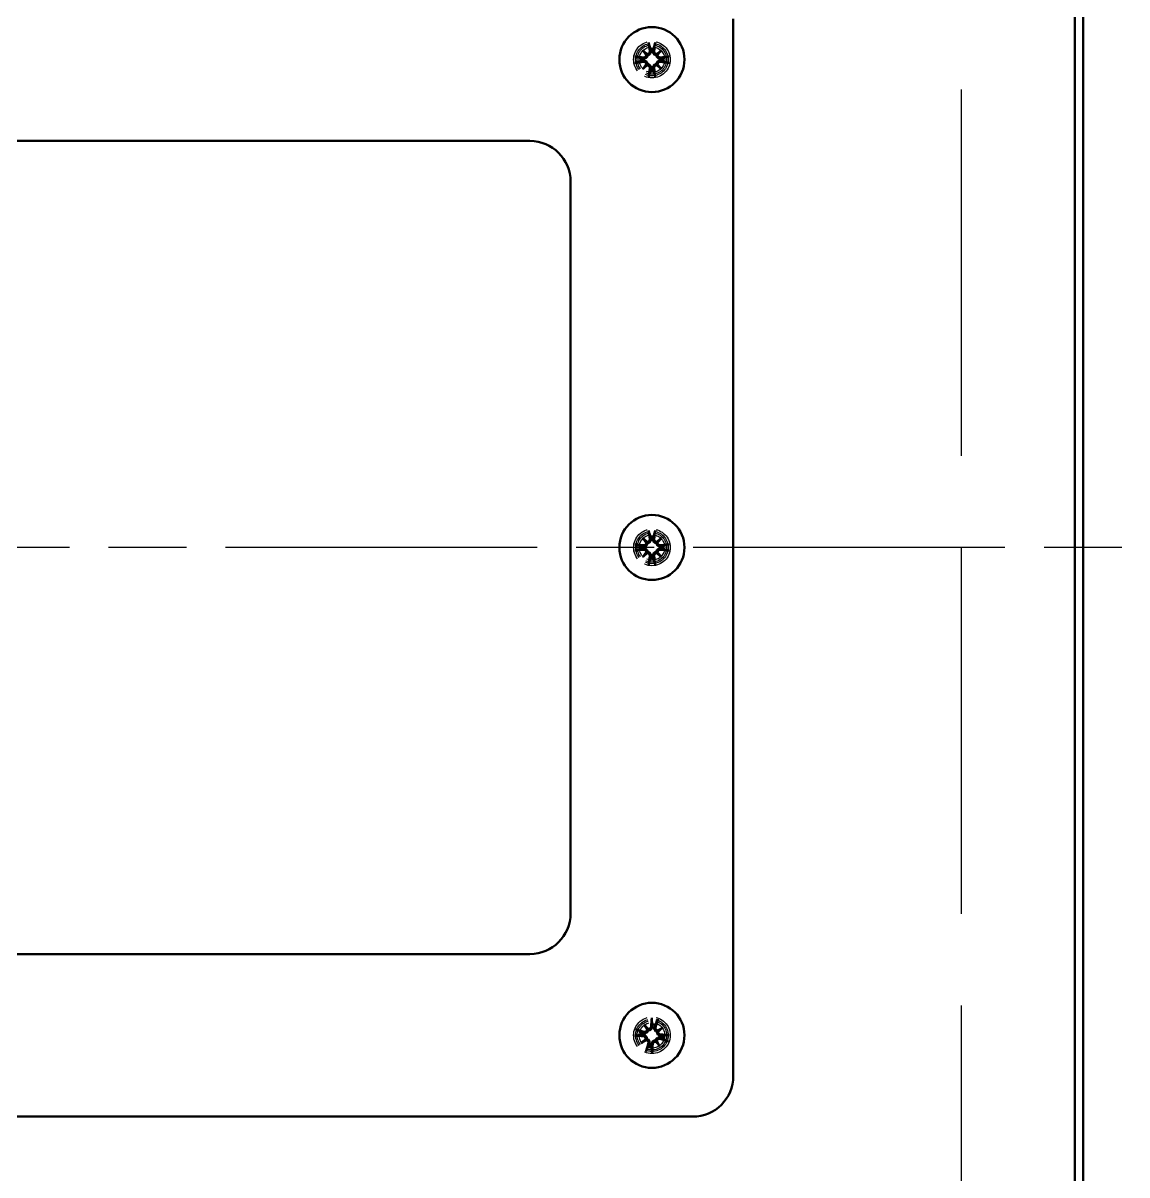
# Model space of a CAD drawing. Header units: millimetres. Extents: x 0 to 4200, y 0 to 2970.
# Drawn here: x 1739 to 1874.7, y 2128 to 2269.7 of the extents above; entities that cross this region are included whole.
import ezdxf

# ---------------------------------------------------------------- set-up
doc = ezdxf.new("R2010")
doc.units = ezdxf.units.MM
doc.header["$LTSCALE"] = 10
doc.linetypes.add('CHAIN', pattern=[0.7087, 0.4724, -0.0591, 0.1181, -0.0591])
doc.linetypes.add('DASHED', pattern=[0.2067, 0.1654, -0.0413])
doc.layers.add('Centerline (ANSI)', color=7, linetype='Continuous', lineweight=25)
doc.layers.add('Co ban', color=7, linetype='Continuous', lineweight=50)
doc.layers.add('Manh', color=7, linetype='DASHED', lineweight=25, true_color=0x008000)

msp = doc.modelspace()

# ---------------------------------------------------------------- linework, layer by layer
at = {"layer": 'Centerline (ANSI)', "linetype": 'CHAIN', "ltscale": 8.113447}
msp.add_line((2549.67, 2205.2), (583.52, 2205.2), dxfattribs=at)
at = {"layer": 'Co ban'}
for p, q in [((1868.27, 2384.46), (1868.27, 2025.94)), ((1868.27, 2384.46), (1868.27, 2025.94)), ((1869.27, 2025.94), (1869.27, 2384.46)), ((1826.27, 2270.2), (1826.27, 2140.2)), ((1815.11, 2266.36), (1815.6, 2265.87)), ((1815.6, 2265.87), (1815.74, 2265.73)), ((1816.95, 2265.87), (1816.81, 2265.73)), ((1817.43, 2266.36), (1816.95, 2265.87)), ((1815.11, 2264.04), (1815.6, 2264.52)), ((1815.6, 2264.52), (1815.74, 2264.66)), ((1816.95, 2264.52), (1816.81, 2264.66)), ((1817.43, 2264.04), (1816.95, 2264.52)), ((1611.27, 2255.2), (1801.27, 2255.2)), ((1806.27, 2250.2), (1806.27, 2160.2)), ((1815.11, 2206.36), (1815.6, 2205.87)), ((1815.6, 2205.87), (1815.74, 2205.73)), ((1816.95, 2205.87), (1816.81, 2205.73)), ((1817.43, 2206.36), (1816.95, 2205.87)), ((1815.11, 2204.04), (1815.6, 2204.52)), ((1815.6, 2204.52), (1815.74, 2204.66)), ((1816.95, 2204.52), (1816.81, 2204.66)), ((1817.43, 2204.04), (1816.95, 2204.52)), ((1801.27, 2155.2), (1611.27, 2155.2)), ((1815.32, 2146.53), (1815.72, 2145.97)), ((1815.72, 2145.97), (1815.83, 2145.81)), ((1817.05, 2145.75), (1816.89, 2145.64)), ((1817.61, 2146.15), (1817.05, 2145.75)), ((1814.94, 2144.24), (1815.5, 2144.64)), ((1815.5, 2144.64), (1815.66, 2144.76)), ((1816.83, 2144.42), (1816.71, 2144.58)), ((1817.23, 2143.86), (1816.83, 2144.42)), ((1821.27, 2135.2), (711.27, 2135.2))]:
    msp.add_line(p, q, dxfattribs=at)
for centre in [(1816.27, 2265.2), (1816.27, 2205.2), (1816.27, 2145.2)]:
    msp.add_circle(centre, 4, dxfattribs=at)
for centre, radius, start, end in [((1816.27, 2265.2), 1.34, 172.3918, 187.6082), ((1816.27, 2265.2), 1.34, 82.3918, 97.6082), ((1816.27, 2265.2), 1.34, 352.3918, 7.6082), ((1816.27, 2265.2), 1.34, 262.3918, 277.6082), ((1801.27, 2250.2), 5, 0, 90), ((1816.27, 2205.2), 1.34, 82.3918, 97.6082), ((1816.27, 2205.2), 1.34, 172.3918, 187.6082), ((1816.27, 2205.2), 1.34, 352.3918, 7.6082), ((1816.27, 2205.2), 1.34, 262.3918, 277.6082), ((1801.27, 2160.2), 5, 270, 0), ((1816.27, 2145.2), 1.34, 72.8445, 88.061), ((1816.27, 2145.2), 1.34, 162.8445, 178.061), ((1816.27, 2145.2), 1.34, 342.8445, 358.061), ((1816.27, 2145.2), 1.34, 252.8445, 268.061), ((1821.27, 2140.2), 5, 270, 0)]:
    msp.add_arc(centre, radius, start, end, dxfattribs=at)
for centre, major_axis, ratio, start_param, end_param in [((1816.68, 2265.25), (0.78, -6.44), 0.087156, 4.378084, 4.547777), ((1815.87, 2265.25), (0.78, 6.44), 0.087156, 4.877001, 5.046694), ((1816.23, 2264.79), (-6.44, 0.78), 0.087156, 4.877001, 5.046694), ((1817, 2265.82), (-4.2, 4.86), 0.173648, 1.313224, 1.430376), ((1815.65, 2264.47), (4.86, -4.2), 0.173648, 1.711217, 1.828368), ((1815.37, 2265.86), (-0.188, -0.163), 0.868224, 2.023807, 2.409971), ((1815.61, 2266.1), (-0.163, -0.188), 0.868224, 0.731621, 1.117785), ((1816.9, 2264.47), (4.86, 4.2), 0.173648, 1.313224, 1.430376), ((1816.94, 2266.1), (-0.163, 0.188), 0.868224, 2.023807, 2.409971), ((1817.18, 2265.86), (-0.188, 0.163), 0.868224, 0.731621, 1.117785), ((1815.55, 2265.82), (-4.2, -4.86), 0.173648, 1.711217, 1.828368), ((1816.32, 2264.79), (-6.44, -0.78), 0.087156, 4.378084, 4.547777), ((1816.23, 2265.6), (6.44, 0.78), 0.087156, 4.378084, 4.547777), ((1817, 2264.57), (4.2, 4.86), 0.173648, 1.711217, 1.828368), ((1815.65, 2265.92), (-4.86, -4.2), 0.173648, 1.313224, 1.430376), ((1815.37, 2264.54), (0.188, -0.163), 0.868224, 0.731621, 1.117785), ((1815.61, 2264.29), (0.163, -0.188), 0.868224, 2.023807, 2.409971), ((1816.68, 2265.15), (-0.78, -6.44), 0.087156, 4.877001, 5.046694), ((1815.87, 2265.15), (-0.78, 6.44), 0.087156, 4.378084, 4.547777), ((1816.94, 2264.29), (0.163, 0.188), 0.868224, 0.731621, 1.117785), ((1816.9, 2265.92), (-4.86, 4.2), 0.173648, 1.711217, 1.828368), ((1817.18, 2264.54), (0.188, 0.163), 0.868224, 2.023807, 2.409971), ((1815.55, 2264.57), (4.2, -4.86), 0.173648, 1.313224, 1.430376), ((1816.32, 2265.6), (6.44, -0.78), 0.087156, 4.877001, 5.046694), ((1816.68, 2205.25), (0.78, -6.44), 0.087156, 4.378084, 4.547777), ((1815.87, 2205.25), (0.78, 6.44), 0.087156, 4.877001, 5.046694), ((1817, 2205.82), (-4.2, 4.86), 0.173648, 1.313224, 1.430376), ((1815.65, 2204.47), (4.86, -4.2), 0.173648, 1.711217, 1.828368), ((1815.37, 2205.86), (-0.188, -0.163), 0.868224, 2.023807, 2.409971), ((1815.61, 2206.1), (-0.163, -0.188), 0.868224, 0.731621, 1.117785), ((1816.9, 2204.47), (4.86, 4.2), 0.173648, 1.313224, 1.430376), ((1816.94, 2206.1), (-0.163, 0.188), 0.868224, 2.023807, 2.409971), ((1817.18, 2205.86), (-0.188, 0.163), 0.868224, 0.731621, 1.117785), ((1815.55, 2205.82), (-4.2, -4.86), 0.173648, 1.711217, 1.828368), ((1816.23, 2204.79), (-6.44, 0.78), 0.087156, 4.877001, 5.046694), ((1816.23, 2205.6), (6.44, 0.78), 0.087156, 4.378084, 4.547777), ((1817, 2204.57), (4.2, 4.86), 0.173648, 1.711217, 1.828368), ((1815.65, 2205.92), (-4.86, -4.2), 0.173648, 1.313224, 1.430376), ((1815.37, 2204.54), (0.188, -0.163), 0.868224, 0.731621, 1.117785), ((1815.61, 2204.29), (0.163, -0.188), 0.868224, 2.023807, 2.409971), ((1816.94, 2204.29), (0.163, 0.188), 0.868224, 0.731621, 1.117785), ((1816.9, 2205.92), (-4.86, 4.2), 0.173648, 1.711217, 1.828368), ((1817.18, 2204.54), (0.188, 0.163), 0.868224, 2.023807, 2.409971), ((1815.55, 2204.57), (4.2, -4.86), 0.173648, 1.313224, 1.430376), ((1816.32, 2204.79), (-6.44, -0.78), 0.087156, 4.378084, 4.547777), ((1816.32, 2205.6), (6.44, -0.78), 0.087156, 4.877001, 5.046694), ((1816.68, 2205.15), (-0.78, -6.44), 0.087156, 4.877001, 5.046694), ((1815.87, 2205.15), (-0.78, 6.44), 0.087156, 4.378084, 4.547777), ((1817.09, 2145.69), (-3.34, 5.49), 0.173648, 1.313224, 1.430376), ((1815.54, 2144.58), (4.1, -4.95), 0.173648, 1.711217, 1.828368), ((1816.68, 2145.18), (-0.3, -6.48), 0.087156, 4.378084, 4.547777), ((1815.88, 2145.31), (1.83, 6.22), 0.087156, 4.877001, 5.046694), ((1816.29, 2145.6), (6.48, -0.3), 0.087156, 4.378084, 4.547777), ((1816.16, 2144.81), (-6.22, 1.83), 0.087156, 4.877001, 5.046694), ((1815.49, 2146), (-0.213, -0.129), 0.868224, 2.023807, 2.409971), ((1815.77, 2146.2), (-0.191, -0.159), 0.868224, 0.731621, 1.117785), ((1816.77, 2144.38), (5.49, 3.34), 0.173648, 1.313224, 1.430376), ((1817.08, 2145.98), (-0.129, 0.213), 0.868224, 2.023807, 2.409971), ((1817.28, 2145.7), (-0.159, 0.191), 0.868224, 0.731621, 1.117785), ((1815.66, 2145.94), (-4.95, -4.1), 0.173648, 1.711217, 1.828368), ((1816.25, 2144.79), (-6.48, 0.3), 0.087156, 4.378084, 4.547777), ((1816.89, 2144.46), (4.95, 4.1), 0.173648, 1.711217, 1.828368), ((1815.78, 2146.02), (-5.49, -3.34), 0.173648, 1.313224, 1.430376), ((1815.27, 2144.7), (0.159, -0.191), 0.868224, 0.731621, 1.117785), ((1815.47, 2144.41), (0.129, -0.213), 0.868224, 2.023807, 2.409971), ((1816.66, 2145.08), (-1.83, -6.22), 0.087156, 4.877001, 5.046694), ((1815.87, 2145.22), (0.3, 6.48), 0.087156, 4.378084, 4.547777), ((1816.78, 2144.19), (0.191, 0.159), 0.868224, 0.731621, 1.117785), ((1817.01, 2145.81), (-4.1, 4.95), 0.173648, 1.711217, 1.828368), ((1817.06, 2144.39), (0.213, 0.129), 0.868224, 2.023807, 2.409971), ((1815.45, 2144.7), (3.34, -5.49), 0.173648, 1.313224, 1.430376), ((1816.39, 2145.59), (6.22, -1.83), 0.087156, 4.877001, 5.046694)]:
    msp.add_ellipse(centre, major_axis=major_axis, ratio=ratio, start_param=start_param, end_param=end_param, dxfattribs=at)
for points, knots in [([(1815.92, 2267.09), (1815.92, 2267.1), (1815.92, 2267.11), (1815.91, 2267.14), (1815.91, 2267.16), (1815.9, 2267.2), (1815.9, 2267.22), (1815.9, 2267.26), (1815.89, 2267.28), (1815.89, 2267.29)], [0.05658644, 0.05658644, 0.05658644, 0.05658644, 0.06161587, 0.06161587, 0.06775669, 0.06775669, 0.07390904, 0.07390904, 0.07912293, 0.07912293, 0.07912293, 0.07912293]), ([(1816.66, 2267.29), (1816.65, 2267.28), (1816.65, 2267.26), (1816.65, 2267.22), (1816.64, 2267.2), (1816.64, 2267.16), (1816.63, 2267.14), (1816.63, 2267.11), (1816.63, 2267.1), (1816.62, 2267.09)], [0.01947687, 0.01947687, 0.01947687, 0.01947687, 0.02469076, 0.02469076, 0.03084311, 0.03084311, 0.03698394, 0.03698394, 0.04201336, 0.04201336, 0.04201336, 0.04201336]), ([(1814.18, 2265.58), (1814.19, 2265.58), (1814.21, 2265.58), (1814.25, 2265.57), (1814.27, 2265.57), (1814.31, 2265.56), (1814.33, 2265.56), (1814.36, 2265.55), (1814.37, 2265.55), (1814.38, 2265.55)], [0.01947687, 0.01947687, 0.01947687, 0.01947687, 0.02469076, 0.02469076, 0.03084311, 0.03084311, 0.03698394, 0.03698394, 0.04201336, 0.04201336, 0.04201336, 0.04201336]), ([(1815.74, 2265.73), (1815.74, 2265.71), (1815.73, 2265.68), (1815.72, 2265.62), (1815.7, 2265.58), (1815.66, 2265.51), (1815.63, 2265.47), (1815.57, 2265.41), (1815.53, 2265.39), (1815.46, 2265.35), (1815.42, 2265.34), (1815.33, 2265.32), (1815.28, 2265.32), (1815.24, 2265.33), (1815.23, 2265.33), (1815.23, 2265.33), (1815.22, 2265.33)], [-0.07279593, -0.07279593, -0.07279593, -0.07279593, -0.06545108, -0.06545108, -0.05320296, -0.05320296, -0.04095485, -0.04095485, -0.02870674, -0.02870674, -0.01435337, -0.01435337, 0, 0, 0, 0.00217911, 0.00217911, 0.00217911, 0.00217911]), ([(1815.58, 2265.78), (1815.58, 2265.78), (1815.58, 2265.78), (1815.58, 2265.74), (1815.57, 2265.7), (1815.54, 2265.62), (1815.51, 2265.59), (1815.46, 2265.54), (1815.43, 2265.51), (1815.35, 2265.48), (1815.31, 2265.47), (1815.26, 2265.47), (1815.25, 2265.47), (1815.24, 2265.47)], [0.02262944, 0.02262944, 0.02262944, 0.02262944, 0.02319765, 0.02319765, 0.0345489, 0.0345489, 0.04590016, 0.04590016, 0.05733835, 0.05733835, 0.06877655, 0.06877655, 0.07249221, 0.07249221, 0.07249221, 0.07249221]), ([(1816, 2266.23), (1816, 2266.2), (1816, 2266.16), (1815.97, 2266.08), (1815.95, 2266.04), (1815.91, 2265.98), (1815.88, 2265.95), (1815.81, 2265.91), (1815.77, 2265.9), (1815.72, 2265.9), (1815.7, 2265.89), (1815.69, 2265.89)], [0, 0, 0, 0, 0.01151442, 0.01151442, 0.02302884, 0.02302884, 0.0344178, 0.0344178, 0.04580676, 0.04580676, 0.0498478, 0.0498478, 0.0498478, 0.0498478]), ([(1816.14, 2266.25), (1816.14, 2266.25), (1816.14, 2266.24), (1816.15, 2266.19), (1816.15, 2266.14), (1816.13, 2266.05), (1816.12, 2266.01), (1816.08, 2265.94), (1816.06, 2265.9), (1816, 2265.84), (1815.96, 2265.81), (1815.89, 2265.77), (1815.85, 2265.75), (1815.79, 2265.74), (1815.76, 2265.73), (1815.74, 2265.73)], [0.18013192, 0.18013192, 0.18013192, 0.18013192, 0.18231103, 0.18231103, 0.1966644, 0.1966644, 0.21101777, 0.21101777, 0.22326588, 0.22326588, 0.23551399, 0.23551399, 0.24776211, 0.24776211, 0.25510696, 0.25510696, 0.25510696, 0.25510696]), ([(1816.81, 2265.73), (1816.79, 2265.73), (1816.76, 2265.74), (1816.69, 2265.75), (1816.65, 2265.77), (1816.58, 2265.81), (1816.55, 2265.84), (1816.49, 2265.9), (1816.47, 2265.94), (1816.43, 2266.01), (1816.41, 2266.05), (1816.4, 2266.14), (1816.4, 2266.19), (1816.4, 2266.23), (1816.4, 2266.24), (1816.4, 2266.25), (1816.41, 2266.25)], [-0.07279593, -0.07279593, -0.07279593, -0.07279593, -0.06545108, -0.06545108, -0.05320296, -0.05320296, -0.04095485, -0.04095485, -0.02870674, -0.02870674, -0.01435337, -0.01435337, 0, 0, 0, 0.00217911, 0.00217911, 0.00217911, 0.00217911]), ([(1816.86, 2265.89), (1816.86, 2265.89), (1816.86, 2265.89), (1816.82, 2265.9), (1816.78, 2265.9), (1816.7, 2265.93), (1816.67, 2265.96), (1816.61, 2266.01), (1816.59, 2266.04), (1816.56, 2266.12), (1816.55, 2266.16), (1816.55, 2266.21), (1816.55, 2266.22), (1816.55, 2266.23)], [0.02262869, 0.02262869, 0.02262869, 0.02262869, 0.02311382, 0.02311382, 0.03450698, 0.03450698, 0.04590014, 0.04590014, 0.05733833, 0.05733833, 0.06877652, 0.06877652, 0.07249219, 0.07249219, 0.07249219, 0.07249219]), ([(1817.33, 2265.33), (1817.32, 2265.33), (1817.32, 2265.33), (1817.27, 2265.32), (1817.22, 2265.32), (1817.13, 2265.34), (1817.09, 2265.35), (1817.01, 2265.39), (1816.98, 2265.41), (1816.92, 2265.47), (1816.89, 2265.51), (1816.85, 2265.58), (1816.83, 2265.62), (1816.82, 2265.68), (1816.81, 2265.71), (1816.81, 2265.73)], [0.18013192, 0.18013192, 0.18013192, 0.18013192, 0.18231103, 0.18231103, 0.1966644, 0.1966644, 0.21101777, 0.21101777, 0.22326588, 0.22326588, 0.23551399, 0.23551399, 0.24776211, 0.24776211, 0.25510696, 0.25510696, 0.25510696, 0.25510696]), ([(1817.31, 2265.47), (1817.27, 2265.47), (1817.23, 2265.47), (1817.15, 2265.5), (1817.12, 2265.52), (1817.06, 2265.56), (1817.03, 2265.59), (1816.99, 2265.66), (1816.98, 2265.7), (1816.97, 2265.75), (1816.97, 2265.77), (1816.97, 2265.78)], [0, 0, 0, 0, 0.01151442, 0.01151442, 0.02302884, 0.02302884, 0.0344178, 0.0344178, 0.04580676, 0.04580676, 0.0498478, 0.0498478, 0.0498478, 0.0498478]), ([(1818.17, 2265.55), (1818.18, 2265.55), (1818.19, 2265.55), (1818.22, 2265.56), (1818.24, 2265.56), (1818.27, 2265.57), (1818.3, 2265.57), (1818.33, 2265.58), (1818.35, 2265.58), (1818.37, 2265.58)], [0.05658644, 0.05658644, 0.05658644, 0.05658644, 0.06161587, 0.06161587, 0.06775669, 0.06775669, 0.07390904, 0.07390904, 0.07912293, 0.07912293, 0.07912293, 0.07912293]), ([(1814.38, 2264.85), (1814.37, 2264.84), (1814.36, 2264.84), (1814.33, 2264.84), (1814.31, 2264.83), (1814.27, 2264.83), (1814.25, 2264.82), (1814.21, 2264.82), (1814.19, 2264.82), (1814.18, 2264.82)], [0.05658644, 0.05658644, 0.05658644, 0.05658644, 0.06161587, 0.06161587, 0.06775669, 0.06775669, 0.07390904, 0.07390904, 0.07912293, 0.07912293, 0.07912293, 0.07912293]), ([(1815.22, 2265.07), (1815.23, 2265.07), (1815.23, 2265.07), (1815.28, 2265.07), (1815.33, 2265.07), (1815.42, 2265.06), (1815.46, 2265.04), (1815.53, 2265), (1815.57, 2264.98), (1815.63, 2264.92), (1815.66, 2264.89), (1815.7, 2264.82), (1815.72, 2264.78), (1815.73, 2264.71), (1815.74, 2264.68), (1815.74, 2264.66)], [0.18013192, 0.18013192, 0.18013192, 0.18013192, 0.18231103, 0.18231103, 0.1966644, 0.1966644, 0.21101777, 0.21101777, 0.22326588, 0.22326588, 0.23551399, 0.23551399, 0.24776211, 0.24776211, 0.25510696, 0.25510696, 0.25510696, 0.25510696]), ([(1815.24, 2264.92), (1815.27, 2264.92), (1815.32, 2264.92), (1815.39, 2264.9), (1815.43, 2264.88), (1815.49, 2264.83), (1815.52, 2264.8), (1815.56, 2264.73), (1815.57, 2264.69), (1815.58, 2264.64), (1815.58, 2264.63), (1815.58, 2264.61)], [0, 0, 0, 0, 0.01151442, 0.01151442, 0.02302884, 0.02302884, 0.0344178, 0.0344178, 0.04580676, 0.04580676, 0.0498478, 0.0498478, 0.0498478, 0.0498478]), ([(1815.69, 2264.5), (1815.69, 2264.5), (1815.69, 2264.5), (1815.73, 2264.5), (1815.77, 2264.49), (1815.85, 2264.46), (1815.88, 2264.44), (1815.93, 2264.38), (1815.96, 2264.35), (1815.99, 2264.27), (1816, 2264.23), (1816, 2264.18), (1816, 2264.17), (1816, 2264.16)], [0.02262944, 0.02262944, 0.02262944, 0.02262944, 0.02319765, 0.02319765, 0.0345489, 0.0345489, 0.04590016, 0.04590016, 0.05733835, 0.05733835, 0.06877655, 0.06877655, 0.07249221, 0.07249221, 0.07249221, 0.07249221]), ([(1815.74, 2264.66), (1815.76, 2264.66), (1815.79, 2264.66), (1815.85, 2264.64), (1815.89, 2264.62), (1815.96, 2264.58), (1816, 2264.55), (1816.06, 2264.49), (1816.08, 2264.46), (1816.12, 2264.39), (1816.13, 2264.34), (1816.15, 2264.25), (1816.15, 2264.2), (1816.15, 2264.16), (1816.14, 2264.15), (1816.14, 2264.15), (1816.14, 2264.14)], [-0.07279593, -0.07279593, -0.07279593, -0.07279593, -0.06545108, -0.06545108, -0.05320296, -0.05320296, -0.04095485, -0.04095485, -0.02870674, -0.02870674, -0.01435337, -0.01435337, 0, 0, 0, 0.00217911, 0.00217911, 0.00217911, 0.00217911]), ([(1816.41, 2264.14), (1816.4, 2264.15), (1816.4, 2264.15), (1816.4, 2264.2), (1816.4, 2264.25), (1816.41, 2264.34), (1816.43, 2264.39), (1816.47, 2264.46), (1816.49, 2264.49), (1816.55, 2264.55), (1816.58, 2264.58), (1816.65, 2264.62), (1816.69, 2264.64), (1816.76, 2264.66), (1816.79, 2264.66), (1816.81, 2264.66)], [0.18013192, 0.18013192, 0.18013192, 0.18013192, 0.18231103, 0.18231103, 0.1966644, 0.1966644, 0.21101777, 0.21101777, 0.22326588, 0.22326588, 0.23551399, 0.23551399, 0.24776211, 0.24776211, 0.25510696, 0.25510696, 0.25510696, 0.25510696]), ([(1816.55, 2264.16), (1816.55, 2264.2), (1816.55, 2264.24), (1816.57, 2264.32), (1816.59, 2264.35), (1816.64, 2264.41), (1816.67, 2264.44), (1816.74, 2264.48), (1816.78, 2264.49), (1816.83, 2264.5), (1816.85, 2264.5), (1816.86, 2264.5)], [0, 0, 0, 0, 0.01154742, 0.01154742, 0.02309483, 0.02309483, 0.0344508, 0.0344508, 0.04580677, 0.04580677, 0.04984781, 0.04984781, 0.04984781, 0.04984781]), ([(1816.81, 2264.66), (1816.81, 2264.68), (1816.82, 2264.71), (1816.83, 2264.78), (1816.85, 2264.82), (1816.89, 2264.89), (1816.92, 2264.92), (1816.98, 2264.98), (1817.01, 2265), (1817.09, 2265.04), (1817.13, 2265.06), (1817.22, 2265.07), (1817.27, 2265.07), (1817.31, 2265.07), (1817.32, 2265.07), (1817.32, 2265.07), (1817.33, 2265.07)], [-0.07279593, -0.07279593, -0.07279593, -0.07279593, -0.06545108, -0.06545108, -0.05320296, -0.05320296, -0.04095485, -0.04095485, -0.02870674, -0.02870674, -0.01435337, -0.01435337, 0, 0, 0, 0.00217911, 0.00217911, 0.00217911, 0.00217911]), ([(1816.97, 2264.61), (1816.97, 2264.61), (1816.97, 2264.62), (1816.97, 2264.65), (1816.98, 2264.7), (1817.01, 2264.77), (1817.03, 2264.8), (1817.09, 2264.86), (1817.12, 2264.88), (1817.2, 2264.91), (1817.24, 2264.92), (1817.29, 2264.92), (1817.3, 2264.92), (1817.31, 2264.92)], [0.02262944, 0.02262944, 0.02262944, 0.02262944, 0.02319765, 0.02319765, 0.0345489, 0.0345489, 0.04590016, 0.04590016, 0.05733835, 0.05733835, 0.06877655, 0.06877655, 0.07249221, 0.07249221, 0.07249221, 0.07249221]), ([(1818.37, 2264.82), (1818.35, 2264.82), (1818.33, 2264.82), (1818.3, 2264.82), (1818.27, 2264.83), (1818.24, 2264.83), (1818.22, 2264.84), (1818.19, 2264.84), (1818.18, 2264.84), (1818.17, 2264.85)], [0.01947687, 0.01947687, 0.01947687, 0.01947687, 0.02469076, 0.02469076, 0.03084311, 0.03084311, 0.03698394, 0.03698394, 0.04201336, 0.04201336, 0.04201336, 0.04201336]), ([(1815.89, 2263.1), (1815.89, 2263.12), (1815.9, 2263.14), (1815.9, 2263.17), (1815.9, 2263.2), (1815.91, 2263.24), (1815.91, 2263.26), (1815.92, 2263.28), (1815.92, 2263.29), (1815.92, 2263.3)], [0.01947687, 0.01947687, 0.01947687, 0.01947687, 0.02469076, 0.02469076, 0.03084311, 0.03084311, 0.03698394, 0.03698394, 0.04201336, 0.04201336, 0.04201336, 0.04201336]), ([(1816.62, 2263.3), (1816.63, 2263.29), (1816.63, 2263.28), (1816.63, 2263.26), (1816.64, 2263.24), (1816.64, 2263.2), (1816.65, 2263.17), (1816.65, 2263.14), (1816.65, 2263.12), (1816.66, 2263.1)], [0.05658644, 0.05658644, 0.05658644, 0.05658644, 0.06161587, 0.06161587, 0.06775669, 0.06775669, 0.07390904, 0.07390904, 0.07912293, 0.07912293, 0.07912293, 0.07912293]), ([(1815.92, 2207.09), (1815.92, 2207.1), (1815.92, 2207.11), (1815.91, 2207.14), (1815.91, 2207.16), (1815.9, 2207.2), (1815.9, 2207.22), (1815.9, 2207.26), (1815.89, 2207.28), (1815.89, 2207.29)], [0.05658644, 0.05658644, 0.05658644, 0.05658644, 0.06161587, 0.06161587, 0.06775669, 0.06775669, 0.07390904, 0.07390904, 0.07912293, 0.07912293, 0.07912293, 0.07912293]), ([(1816.66, 2207.29), (1816.65, 2207.28), (1816.65, 2207.26), (1816.65, 2207.22), (1816.64, 2207.2), (1816.64, 2207.16), (1816.63, 2207.14), (1816.63, 2207.11), (1816.63, 2207.1), (1816.62, 2207.09)], [0.01947687, 0.01947687, 0.01947687, 0.01947687, 0.02469076, 0.02469076, 0.03084311, 0.03084311, 0.03698394, 0.03698394, 0.04201336, 0.04201336, 0.04201336, 0.04201336]), ([(1816, 2206.23), (1816, 2206.2), (1816, 2206.16), (1815.97, 2206.08), (1815.95, 2206.04), (1815.91, 2205.98), (1815.88, 2205.95), (1815.81, 2205.91), (1815.77, 2205.9), (1815.72, 2205.9), (1815.7, 2205.89), (1815.69, 2205.89)], [0, 0, 0, 0, 0.01151442, 0.01151442, 0.02302884, 0.02302884, 0.0344178, 0.0344178, 0.04580676, 0.04580676, 0.0498478, 0.0498478, 0.0498478, 0.0498478]), ([(1816.14, 2206.25), (1816.14, 2206.25), (1816.14, 2206.24), (1816.15, 2206.19), (1816.15, 2206.14), (1816.13, 2206.05), (1816.12, 2206.01), (1816.08, 2205.94), (1816.06, 2205.9), (1816, 2205.84), (1815.96, 2205.81), (1815.89, 2205.77), (1815.85, 2205.75), (1815.79, 2205.74), (1815.76, 2205.73), (1815.74, 2205.73)], [0.18013192, 0.18013192, 0.18013192, 0.18013192, 0.18231103, 0.18231103, 0.1966644, 0.1966644, 0.21101777, 0.21101777, 0.22326588, 0.22326588, 0.23551399, 0.23551399, 0.24776211, 0.24776211, 0.25510696, 0.25510696, 0.25510696, 0.25510696]), ([(1816.81, 2205.73), (1816.79, 2205.73), (1816.76, 2205.74), (1816.69, 2205.75), (1816.65, 2205.77), (1816.58, 2205.81), (1816.55, 2205.84), (1816.49, 2205.9), (1816.47, 2205.94), (1816.43, 2206.01), (1816.41, 2206.05), (1816.4, 2206.14), (1816.4, 2206.19), (1816.4, 2206.23), (1816.4, 2206.24), (1816.4, 2206.25), (1816.41, 2206.25)], [-0.07279593, -0.07279593, -0.07279593, -0.07279593, -0.06545108, -0.06545108, -0.05320296, -0.05320296, -0.04095485, -0.04095485, -0.02870674, -0.02870674, -0.01435337, -0.01435337, 0, 0, 0, 0.00217911, 0.00217911, 0.00217911, 0.00217911]), ([(1816.86, 2205.89), (1816.86, 2205.89), (1816.86, 2205.89), (1816.82, 2205.9), (1816.78, 2205.9), (1816.7, 2205.93), (1816.67, 2205.96), (1816.61, 2206.01), (1816.59, 2206.04), (1816.56, 2206.12), (1816.55, 2206.16), (1816.55, 2206.21), (1816.55, 2206.22), (1816.55, 2206.23)], [0.02262869, 0.02262869, 0.02262869, 0.02262869, 0.02311382, 0.02311382, 0.03450698, 0.03450698, 0.04590014, 0.04590014, 0.05733833, 0.05733833, 0.06877652, 0.06877652, 0.07249219, 0.07249219, 0.07249219, 0.07249219]), ([(1814.18, 2205.58), (1814.19, 2205.58), (1814.21, 2205.58), (1814.25, 2205.57), (1814.27, 2205.57), (1814.31, 2205.56), (1814.33, 2205.56), (1814.36, 2205.55), (1814.37, 2205.55), (1814.38, 2205.55)], [0.01947687, 0.01947687, 0.01947687, 0.01947687, 0.02469076, 0.02469076, 0.03084311, 0.03084311, 0.03698394, 0.03698394, 0.04201336, 0.04201336, 0.04201336, 0.04201336]), ([(1814.38, 2204.85), (1814.37, 2204.84), (1814.36, 2204.84), (1814.33, 2204.84), (1814.31, 2204.83), (1814.27, 2204.83), (1814.25, 2204.82), (1814.21, 2204.82), (1814.19, 2204.82), (1814.18, 2204.82)], [0.05658644, 0.05658644, 0.05658644, 0.05658644, 0.06161587, 0.06161587, 0.06775669, 0.06775669, 0.07390904, 0.07390904, 0.07912293, 0.07912293, 0.07912293, 0.07912293]), ([(1815.74, 2205.73), (1815.74, 2205.71), (1815.73, 2205.68), (1815.72, 2205.62), (1815.7, 2205.58), (1815.66, 2205.51), (1815.63, 2205.47), (1815.57, 2205.41), (1815.53, 2205.39), (1815.46, 2205.35), (1815.42, 2205.34), (1815.33, 2205.32), (1815.28, 2205.32), (1815.24, 2205.33), (1815.23, 2205.33), (1815.23, 2205.33), (1815.22, 2205.33)], [-0.07279593, -0.07279593, -0.07279593, -0.07279593, -0.06545108, -0.06545108, -0.05320296, -0.05320296, -0.04095485, -0.04095485, -0.02870674, -0.02870674, -0.01435337, -0.01435337, 0, 0, 0, 0.00217911, 0.00217911, 0.00217911, 0.00217911]), ([(1815.22, 2205.07), (1815.23, 2205.07), (1815.23, 2205.07), (1815.28, 2205.07), (1815.33, 2205.07), (1815.42, 2205.06), (1815.46, 2205.04), (1815.53, 2205), (1815.57, 2204.98), (1815.63, 2204.92), (1815.66, 2204.89), (1815.7, 2204.82), (1815.72, 2204.78), (1815.73, 2204.71), (1815.74, 2204.68), (1815.74, 2204.66)], [0.18013192, 0.18013192, 0.18013192, 0.18013192, 0.18231103, 0.18231103, 0.1966644, 0.1966644, 0.21101777, 0.21101777, 0.22326588, 0.22326588, 0.23551399, 0.23551399, 0.24776211, 0.24776211, 0.25510696, 0.25510696, 0.25510696, 0.25510696]), ([(1815.58, 2205.78), (1815.58, 2205.78), (1815.58, 2205.78), (1815.58, 2205.74), (1815.57, 2205.7), (1815.54, 2205.62), (1815.51, 2205.59), (1815.46, 2205.54), (1815.43, 2205.51), (1815.35, 2205.48), (1815.31, 2205.47), (1815.26, 2205.47), (1815.25, 2205.47), (1815.24, 2205.47)], [0.02262944, 0.02262944, 0.02262944, 0.02262944, 0.02319765, 0.02319765, 0.0345489, 0.0345489, 0.04590016, 0.04590016, 0.05733835, 0.05733835, 0.06877655, 0.06877655, 0.07249221, 0.07249221, 0.07249221, 0.07249221]), ([(1815.24, 2204.92), (1815.27, 2204.92), (1815.32, 2204.92), (1815.39, 2204.9), (1815.43, 2204.88), (1815.49, 2204.83), (1815.52, 2204.8), (1815.56, 2204.73), (1815.57, 2204.69), (1815.58, 2204.64), (1815.58, 2204.63), (1815.58, 2204.61)], [0, 0, 0, 0, 0.01151442, 0.01151442, 0.02302884, 0.02302884, 0.0344178, 0.0344178, 0.04580676, 0.04580676, 0.0498478, 0.0498478, 0.0498478, 0.0498478]), ([(1815.69, 2204.5), (1815.69, 2204.5), (1815.69, 2204.5), (1815.73, 2204.5), (1815.77, 2204.49), (1815.85, 2204.46), (1815.88, 2204.44), (1815.93, 2204.38), (1815.96, 2204.35), (1815.99, 2204.27), (1816, 2204.23), (1816, 2204.18), (1816, 2204.17), (1816, 2204.16)], [0.02262944, 0.02262944, 0.02262944, 0.02262944, 0.02319765, 0.02319765, 0.0345489, 0.0345489, 0.04590016, 0.04590016, 0.05733835, 0.05733835, 0.06877655, 0.06877655, 0.07249221, 0.07249221, 0.07249221, 0.07249221]), ([(1815.74, 2204.66), (1815.76, 2204.66), (1815.79, 2204.66), (1815.85, 2204.64), (1815.89, 2204.62), (1815.96, 2204.58), (1816, 2204.55), (1816.06, 2204.49), (1816.08, 2204.46), (1816.12, 2204.39), (1816.13, 2204.34), (1816.15, 2204.25), (1816.15, 2204.2), (1816.15, 2204.16), (1816.14, 2204.15), (1816.14, 2204.15), (1816.14, 2204.14)], [-0.07279593, -0.07279593, -0.07279593, -0.07279593, -0.06545108, -0.06545108, -0.05320296, -0.05320296, -0.04095485, -0.04095485, -0.02870674, -0.02870674, -0.01435337, -0.01435337, 0, 0, 0, 0.00217911, 0.00217911, 0.00217911, 0.00217911]), ([(1816.41, 2204.14), (1816.4, 2204.15), (1816.4, 2204.15), (1816.4, 2204.2), (1816.4, 2204.25), (1816.41, 2204.34), (1816.43, 2204.39), (1816.47, 2204.46), (1816.49, 2204.49), (1816.55, 2204.55), (1816.58, 2204.58), (1816.65, 2204.62), (1816.69, 2204.64), (1816.76, 2204.66), (1816.79, 2204.66), (1816.81, 2204.66)], [0.18013192, 0.18013192, 0.18013192, 0.18013192, 0.18231103, 0.18231103, 0.1966644, 0.1966644, 0.21101777, 0.21101777, 0.22326588, 0.22326588, 0.23551399, 0.23551399, 0.24776211, 0.24776211, 0.25510696, 0.25510696, 0.25510696, 0.25510696]), ([(1816.55, 2204.16), (1816.55, 2204.2), (1816.55, 2204.24), (1816.57, 2204.32), (1816.59, 2204.35), (1816.64, 2204.41), (1816.67, 2204.44), (1816.74, 2204.48), (1816.78, 2204.49), (1816.83, 2204.5), (1816.85, 2204.5), (1816.86, 2204.5)], [0, 0, 0, 0, 0.01154742, 0.01154742, 0.02309483, 0.02309483, 0.0344508, 0.0344508, 0.04580677, 0.04580677, 0.04984781, 0.04984781, 0.04984781, 0.04984781]), ([(1817.33, 2205.33), (1817.32, 2205.33), (1817.32, 2205.33), (1817.27, 2205.32), (1817.22, 2205.32), (1817.13, 2205.34), (1817.09, 2205.35), (1817.01, 2205.39), (1816.98, 2205.41), (1816.92, 2205.47), (1816.89, 2205.51), (1816.85, 2205.58), (1816.83, 2205.62), (1816.82, 2205.68), (1816.81, 2205.71), (1816.81, 2205.73)], [0.18013192, 0.18013192, 0.18013192, 0.18013192, 0.18231103, 0.18231103, 0.1966644, 0.1966644, 0.21101777, 0.21101777, 0.22326588, 0.22326588, 0.23551399, 0.23551399, 0.24776211, 0.24776211, 0.25510696, 0.25510696, 0.25510696, 0.25510696]), ([(1816.81, 2204.66), (1816.81, 2204.68), (1816.82, 2204.71), (1816.83, 2204.78), (1816.85, 2204.82), (1816.89, 2204.89), (1816.92, 2204.92), (1816.98, 2204.98), (1817.01, 2205), (1817.09, 2205.04), (1817.13, 2205.06), (1817.22, 2205.07), (1817.27, 2205.07), (1817.31, 2205.07), (1817.32, 2205.07), (1817.32, 2205.07), (1817.33, 2205.07)], [-0.07279593, -0.07279593, -0.07279593, -0.07279593, -0.06545108, -0.06545108, -0.05320296, -0.05320296, -0.04095485, -0.04095485, -0.02870674, -0.02870674, -0.01435337, -0.01435337, 0, 0, 0, 0.00217911, 0.00217911, 0.00217911, 0.00217911]), ([(1817.31, 2205.47), (1817.27, 2205.47), (1817.23, 2205.47), (1817.15, 2205.5), (1817.12, 2205.52), (1817.06, 2205.56), (1817.03, 2205.59), (1816.99, 2205.66), (1816.98, 2205.7), (1816.97, 2205.75), (1816.97, 2205.77), (1816.97, 2205.78)], [0, 0, 0, 0, 0.01151442, 0.01151442, 0.02302884, 0.02302884, 0.0344178, 0.0344178, 0.04580676, 0.04580676, 0.0498478, 0.0498478, 0.0498478, 0.0498478]), ([(1816.97, 2204.61), (1816.97, 2204.61), (1816.97, 2204.62), (1816.97, 2204.65), (1816.98, 2204.7), (1817.01, 2204.77), (1817.03, 2204.8), (1817.09, 2204.86), (1817.12, 2204.88), (1817.2, 2204.91), (1817.24, 2204.92), (1817.29, 2204.92), (1817.3, 2204.92), (1817.31, 2204.92)], [0.02262944, 0.02262944, 0.02262944, 0.02262944, 0.02319765, 0.02319765, 0.0345489, 0.0345489, 0.04590016, 0.04590016, 0.05733835, 0.05733835, 0.06877655, 0.06877655, 0.07249221, 0.07249221, 0.07249221, 0.07249221]), ([(1818.17, 2205.55), (1818.18, 2205.55), (1818.19, 2205.55), (1818.22, 2205.56), (1818.24, 2205.56), (1818.27, 2205.57), (1818.3, 2205.57), (1818.33, 2205.58), (1818.35, 2205.58), (1818.37, 2205.58)], [0.05658644, 0.05658644, 0.05658644, 0.05658644, 0.06161587, 0.06161587, 0.06775669, 0.06775669, 0.07390904, 0.07390904, 0.07912293, 0.07912293, 0.07912293, 0.07912293]), ([(1818.37, 2204.82), (1818.35, 2204.82), (1818.33, 2204.82), (1818.3, 2204.82), (1818.27, 2204.83), (1818.24, 2204.83), (1818.22, 2204.84), (1818.19, 2204.84), (1818.18, 2204.84), (1818.17, 2204.85)], [0.01947687, 0.01947687, 0.01947687, 0.01947687, 0.02469076, 0.02469076, 0.03084311, 0.03084311, 0.03698394, 0.03698394, 0.04201336, 0.04201336, 0.04201336, 0.04201336]), ([(1815.89, 2203.1), (1815.89, 2203.12), (1815.9, 2203.14), (1815.9, 2203.17), (1815.9, 2203.2), (1815.91, 2203.24), (1815.91, 2203.26), (1815.92, 2203.28), (1815.92, 2203.29), (1815.92, 2203.3)], [0.01947687, 0.01947687, 0.01947687, 0.01947687, 0.02469076, 0.02469076, 0.03084311, 0.03084311, 0.03698394, 0.03698394, 0.04201336, 0.04201336, 0.04201336, 0.04201336]), ([(1816.62, 2203.3), (1816.63, 2203.29), (1816.63, 2203.28), (1816.63, 2203.26), (1816.64, 2203.24), (1816.64, 2203.2), (1816.65, 2203.17), (1816.65, 2203.14), (1816.65, 2203.12), (1816.66, 2203.1)], [0.05658644, 0.05658644, 0.05658644, 0.05658644, 0.06161587, 0.06161587, 0.06775669, 0.06775669, 0.07390904, 0.07390904, 0.07912293, 0.07912293, 0.07912293, 0.07912293]), ([(1816.24, 2147.13), (1816.24, 2147.13), (1816.24, 2147.15), (1816.24, 2147.17), (1816.24, 2147.19), (1816.24, 2147.23), (1816.24, 2147.25), (1816.24, 2147.29), (1816.24, 2147.31), (1816.25, 2147.33)], [0.05658644, 0.05658644, 0.05658644, 0.05658644, 0.06161587, 0.06161587, 0.06775669, 0.06775669, 0.07390904, 0.07390904, 0.07912293, 0.07912293, 0.07912293, 0.07912293]), ([(1817, 2147.2), (1816.99, 2147.19), (1816.99, 2147.17), (1816.98, 2147.13), (1816.97, 2147.11), (1816.96, 2147.07), (1816.95, 2147.05), (1816.94, 2147.03), (1816.94, 2147.02), (1816.93, 2147.01)], [0.01947687, 0.01947687, 0.01947687, 0.01947687, 0.02469076, 0.02469076, 0.03084311, 0.03084311, 0.03698394, 0.03698394, 0.04201336, 0.04201336, 0.04201336, 0.04201336]), ([(1814.34, 2145.17), (1814.34, 2145.17), (1814.33, 2145.16), (1814.3, 2145.16), (1814.28, 2145.16), (1814.24, 2145.16), (1814.22, 2145.16), (1814.18, 2145.17), (1814.16, 2145.17), (1814.14, 2145.17)], [0.05658644, 0.05658644, 0.05658644, 0.05658644, 0.06161587, 0.06161587, 0.06775669, 0.06775669, 0.07390904, 0.07390904, 0.07912293, 0.07912293, 0.07912293, 0.07912293]), ([(1814.27, 2145.92), (1814.29, 2145.92), (1814.3, 2145.91), (1814.34, 2145.9), (1814.36, 2145.89), (1814.4, 2145.88), (1814.42, 2145.87), (1814.44, 2145.87), (1814.45, 2145.86), (1814.46, 2145.86)], [0.01947687, 0.01947687, 0.01947687, 0.01947687, 0.02469076, 0.02469076, 0.03084311, 0.03084311, 0.03698394, 0.03698394, 0.04201336, 0.04201336, 0.04201336, 0.04201336]), ([(1815.2, 2145.09), (1815.24, 2145.09), (1815.28, 2145.08), (1815.36, 2145.05), (1815.39, 2145.02), (1815.44, 2144.97), (1815.46, 2144.93), (1815.49, 2144.85), (1815.49, 2144.81), (1815.49, 2144.76), (1815.49, 2144.75), (1815.49, 2144.74)], [0, 0, 0, 0, 0.01151442, 0.01151442, 0.02302884, 0.02302884, 0.0344178, 0.0344178, 0.04580676, 0.04580676, 0.0498478, 0.0498478, 0.0498478, 0.0498478]), ([(1815.21, 2145.24), (1815.22, 2145.24), (1815.22, 2145.24), (1815.27, 2145.24), (1815.32, 2145.23), (1815.41, 2145.2), (1815.45, 2145.18), (1815.51, 2145.13), (1815.54, 2145.1), (1815.6, 2145.03), (1815.62, 2144.99), (1815.64, 2144.92), (1815.65, 2144.87), (1815.66, 2144.81), (1815.66, 2144.78), (1815.66, 2144.76)], [0.18013192, 0.18013192, 0.18013192, 0.18013192, 0.18231103, 0.18231103, 0.1966644, 0.1966644, 0.21101777, 0.21101777, 0.22326588, 0.22326588, 0.23551399, 0.23551399, 0.24776211, 0.24776211, 0.25510696, 0.25510696, 0.25510696, 0.25510696]), ([(1815.83, 2145.81), (1815.83, 2145.79), (1815.82, 2145.77), (1815.79, 2145.7), (1815.77, 2145.67), (1815.72, 2145.6), (1815.69, 2145.57), (1815.62, 2145.53), (1815.58, 2145.51), (1815.5, 2145.48), (1815.45, 2145.48), (1815.36, 2145.48), (1815.31, 2145.48), (1815.27, 2145.5), (1815.27, 2145.5), (1815.26, 2145.5), (1815.26, 2145.5)], [-0.07279593, -0.07279593, -0.07279593, -0.07279593, -0.06545108, -0.06545108, -0.05320296, -0.05320296, -0.04095485, -0.04095485, -0.02870674, -0.02870674, -0.01435337, -0.01435337, 0, 0, 0, 0.00217911, 0.00217911, 0.00217911, 0.00217911]), ([(1815.68, 2145.89), (1815.68, 2145.89), (1815.68, 2145.89), (1815.68, 2145.85), (1815.66, 2145.81), (1815.62, 2145.74), (1815.59, 2145.71), (1815.53, 2145.67), (1815.49, 2145.65), (1815.41, 2145.63), (1815.37, 2145.63), (1815.32, 2145.64), (1815.31, 2145.64), (1815.3, 2145.64)], [0.02262869, 0.02262869, 0.02262869, 0.02262869, 0.02311382, 0.02311382, 0.03450698, 0.03450698, 0.04590014, 0.04590014, 0.05733833, 0.05733833, 0.06877652, 0.06877652, 0.07249219, 0.07249219, 0.07249219, 0.07249219]), ([(1816.17, 2146.27), (1816.17, 2146.23), (1816.16, 2146.19), (1816.12, 2146.12), (1816.1, 2146.08), (1816.04, 2146.03), (1816.01, 2146.01), (1815.93, 2145.98), (1815.89, 2145.98), (1815.84, 2145.98), (1815.83, 2145.98), (1815.81, 2145.98)], [0, 0, 0, 0, 0.01151442, 0.01151442, 0.02302884, 0.02302884, 0.0344178, 0.0344178, 0.04580676, 0.04580676, 0.0498478, 0.0498478, 0.0498478, 0.0498478]), ([(1816.32, 2146.26), (1816.32, 2146.25), (1816.32, 2146.25), (1816.32, 2146.2), (1816.31, 2146.15), (1816.28, 2146.06), (1816.26, 2146.02), (1816.21, 2145.96), (1816.18, 2145.93), (1816.11, 2145.88), (1816.07, 2145.85), (1815.99, 2145.83), (1815.95, 2145.82), (1815.88, 2145.81), (1815.86, 2145.81), (1815.83, 2145.81)], [0.18013192, 0.18013192, 0.18013192, 0.18013192, 0.18231103, 0.18231103, 0.1966644, 0.1966644, 0.21101777, 0.21101777, 0.22326588, 0.22326588, 0.23551399, 0.23551399, 0.24776211, 0.24776211, 0.25510696, 0.25510696, 0.25510696, 0.25510696]), ([(1816.89, 2145.64), (1816.87, 2145.64), (1816.84, 2145.65), (1816.78, 2145.68), (1816.74, 2145.7), (1816.68, 2145.75), (1816.65, 2145.78), (1816.6, 2145.86), (1816.59, 2145.89), (1816.56, 2145.97), (1816.55, 2146.02), (1816.55, 2146.11), (1816.56, 2146.16), (1816.57, 2146.2), (1816.57, 2146.2), (1816.58, 2146.21), (1816.58, 2146.22)], [-0.07279593, -0.07279593, -0.07279593, -0.07279593, -0.06545108, -0.06545108, -0.05320296, -0.05320296, -0.04095485, -0.04095485, -0.02870674, -0.02870674, -0.01435337, -0.01435337, 0, 0, 0, 0.00217911, 0.00217911, 0.00217911, 0.00217911]), ([(1816.97, 2145.79), (1816.97, 2145.79), (1816.96, 2145.79), (1816.92, 2145.8), (1816.89, 2145.81), (1816.82, 2145.85), (1816.79, 2145.88), (1816.74, 2145.94), (1816.73, 2145.98), (1816.71, 2146.06), (1816.71, 2146.1), (1816.71, 2146.15), (1816.72, 2146.16), (1816.72, 2146.17)], [0.02262944, 0.02262944, 0.02262944, 0.02262944, 0.02319765, 0.02319765, 0.0345489, 0.0345489, 0.04590016, 0.04590016, 0.05733835, 0.05733835, 0.06877655, 0.06877655, 0.07249221, 0.07249221, 0.07249221, 0.07249221]), ([(1816.71, 2144.58), (1816.72, 2144.6), (1816.73, 2144.63), (1816.75, 2144.69), (1816.78, 2144.73), (1816.83, 2144.79), (1816.86, 2144.82), (1816.93, 2144.87), (1816.97, 2144.88), (1817.05, 2144.91), (1817.1, 2144.92), (1817.19, 2144.92), (1817.23, 2144.91), (1817.27, 2144.9), (1817.28, 2144.9), (1817.29, 2144.89), (1817.29, 2144.89)], [-0.07279593, -0.07279593, -0.07279593, -0.07279593, -0.06545108, -0.06545108, -0.05320296, -0.05320296, -0.04095485, -0.04095485, -0.02870674, -0.02870674, -0.01435337, -0.01435337, 0, 0, 0, 0.00217911, 0.00217911, 0.00217911, 0.00217911]), ([(1817.34, 2145.15), (1817.33, 2145.15), (1817.32, 2145.15), (1817.27, 2145.15), (1817.23, 2145.16), (1817.14, 2145.19), (1817.1, 2145.22), (1817.03, 2145.26), (1817, 2145.29), (1816.95, 2145.36), (1816.93, 2145.4), (1816.9, 2145.48), (1816.89, 2145.52), (1816.89, 2145.59), (1816.89, 2145.61), (1816.89, 2145.64)], [0.18013192, 0.18013192, 0.18013192, 0.18013192, 0.18231103, 0.18231103, 0.1966644, 0.1966644, 0.21101777, 0.21101777, 0.22326588, 0.22326588, 0.23551399, 0.23551399, 0.24776211, 0.24776211, 0.25510696, 0.25510696, 0.25510696, 0.25510696]), ([(1817.34, 2145.3), (1817.3, 2145.3), (1817.26, 2145.31), (1817.19, 2145.35), (1817.16, 2145.37), (1817.11, 2145.43), (1817.09, 2145.46), (1817.06, 2145.54), (1817.05, 2145.58), (1817.06, 2145.63), (1817.06, 2145.64), (1817.06, 2145.66)], [0, 0, 0, 0, 0.01154742, 0.01154742, 0.02309483, 0.02309483, 0.0344508, 0.0344508, 0.04580677, 0.04580677, 0.04984781, 0.04984781, 0.04984781, 0.04984781]), ([(1818.2, 2145.23), (1818.21, 2145.23), (1818.22, 2145.23), (1818.25, 2145.23), (1818.27, 2145.23), (1818.31, 2145.23), (1818.33, 2145.23), (1818.37, 2145.23), (1818.39, 2145.23), (1818.41, 2145.23)], [0.05658644, 0.05658644, 0.05658644, 0.05658644, 0.06161587, 0.06161587, 0.06775669, 0.06775669, 0.07390904, 0.07390904, 0.07912293, 0.07912293, 0.07912293, 0.07912293]), ([(1815.58, 2144.61), (1815.58, 2144.61), (1815.58, 2144.6), (1815.62, 2144.6), (1815.66, 2144.58), (1815.73, 2144.54), (1815.76, 2144.51), (1815.8, 2144.45), (1815.82, 2144.41), (1815.84, 2144.33), (1815.84, 2144.29), (1815.83, 2144.24), (1815.83, 2144.23), (1815.83, 2144.22)], [0.02262944, 0.02262944, 0.02262944, 0.02262944, 0.02319765, 0.02319765, 0.0345489, 0.0345489, 0.04590016, 0.04590016, 0.05733835, 0.05733835, 0.06877655, 0.06877655, 0.07249221, 0.07249221, 0.07249221, 0.07249221]), ([(1815.66, 2144.76), (1815.68, 2144.75), (1815.7, 2144.74), (1815.77, 2144.72), (1815.8, 2144.69), (1815.87, 2144.64), (1815.9, 2144.61), (1815.94, 2144.54), (1815.96, 2144.5), (1815.99, 2144.42), (1815.99, 2144.38), (1815.99, 2144.28), (1815.99, 2144.24), (1815.98, 2144.2), (1815.97, 2144.19), (1815.97, 2144.18), (1815.97, 2144.18)], [-0.07279593, -0.07279593, -0.07279593, -0.07279593, -0.06545108, -0.06545108, -0.05320296, -0.05320296, -0.04095485, -0.04095485, -0.02870674, -0.02870674, -0.01435337, -0.01435337, 0, 0, 0, 0.00217911, 0.00217911, 0.00217911, 0.00217911]), ([(1816.23, 2144.13), (1816.23, 2144.14), (1816.23, 2144.15), (1816.23, 2144.2), (1816.24, 2144.24), (1816.27, 2144.33), (1816.29, 2144.37), (1816.34, 2144.44), (1816.37, 2144.47), (1816.44, 2144.52), (1816.48, 2144.54), (1816.55, 2144.57), (1816.6, 2144.58), (1816.66, 2144.58), (1816.69, 2144.58), (1816.71, 2144.58)], [0.18013192, 0.18013192, 0.18013192, 0.18013192, 0.18231103, 0.18231103, 0.1966644, 0.1966644, 0.21101777, 0.21101777, 0.22326588, 0.22326588, 0.23551399, 0.23551399, 0.24776211, 0.24776211, 0.25510696, 0.25510696, 0.25510696, 0.25510696]), ([(1816.38, 2144.13), (1816.38, 2144.17), (1816.39, 2144.21), (1816.42, 2144.28), (1816.45, 2144.31), (1816.51, 2144.36), (1816.54, 2144.38), (1816.62, 2144.41), (1816.66, 2144.42), (1816.71, 2144.42), (1816.72, 2144.41), (1816.74, 2144.41)], [0, 0, 0, 0, 0.01151442, 0.01151442, 0.02302884, 0.02302884, 0.0344178, 0.0344178, 0.04580676, 0.04580676, 0.0498478, 0.0498478, 0.0498478, 0.0498478]), ([(1816.87, 2144.5), (1816.87, 2144.51), (1816.87, 2144.51), (1816.87, 2144.55), (1816.89, 2144.58), (1816.93, 2144.65), (1816.96, 2144.68), (1817.02, 2144.73), (1817.06, 2144.74), (1817.14, 2144.76), (1817.18, 2144.76), (1817.23, 2144.76), (1817.24, 2144.75), (1817.25, 2144.75)], [0.02262944, 0.02262944, 0.02262944, 0.02262944, 0.02319765, 0.02319765, 0.0345489, 0.0345489, 0.04590016, 0.04590016, 0.05733835, 0.05733835, 0.06877655, 0.06877655, 0.07249221, 0.07249221, 0.07249221, 0.07249221]), ([(1818.28, 2144.47), (1818.26, 2144.48), (1818.24, 2144.48), (1818.21, 2144.49), (1818.18, 2144.5), (1818.15, 2144.51), (1818.13, 2144.52), (1818.1, 2144.53), (1818.09, 2144.53), (1818.09, 2144.54)], [0.01947687, 0.01947687, 0.01947687, 0.01947687, 0.02469076, 0.02469076, 0.03084311, 0.03084311, 0.03698394, 0.03698394, 0.04201336, 0.04201336, 0.04201336, 0.04201336]), ([(1815.55, 2143.19), (1815.55, 2143.21), (1815.56, 2143.23), (1815.57, 2143.26), (1815.58, 2143.29), (1815.59, 2143.32), (1815.6, 2143.34), (1815.61, 2143.37), (1815.61, 2143.38), (1815.61, 2143.38)], [0.01947687, 0.01947687, 0.01947687, 0.01947687, 0.02469076, 0.02469076, 0.03084311, 0.03084311, 0.03698394, 0.03698394, 0.04201336, 0.04201336, 0.04201336, 0.04201336]), ([(1816.3, 2143.27), (1816.31, 2143.26), (1816.31, 2143.25), (1816.31, 2143.22), (1816.31, 2143.2), (1816.31, 2143.16), (1816.31, 2143.14), (1816.31, 2143.1), (1816.3, 2143.08), (1816.3, 2143.06)], [0.05658644, 0.05658644, 0.05658644, 0.05658644, 0.06161587, 0.06161587, 0.06775669, 0.06775669, 0.07390904, 0.07390904, 0.07912293, 0.07912293, 0.07912293, 0.07912293])]:
    msp.add_open_spline(points, degree=3, knots=knots, dxfattribs=at)
for points, weights in [([(1815.92, 2267.09), (1816.03, 2266.76), (1816.1, 2266.52)], [1.00291629593, 1.01778265824, 1]), ([(1816.45, 2266.52), (1816.52, 2266.76), (1816.62, 2267.09)], [1, 1.01778265823, 1.00291629593]), ([(1814.95, 2265.37), (1814.71, 2265.45), (1814.38, 2265.55)], [1, 1.01778265823, 1.00291629593]), ([(1815.22, 2265.33), (1815.1, 2265.35), (1814.95, 2265.37)], [1.24767116976, 1.12437348596, 1]), ([(1816.1, 2266.52), (1816.12, 2266.37), (1816.14, 2266.25)], [1, 1.12437348596, 1.24767116976]), ([(1816.41, 2266.25), (1816.43, 2266.37), (1816.45, 2266.52)], [1.24767116976, 1.12437348596, 1]), ([(1817.6, 2265.37), (1817.45, 2265.35), (1817.33, 2265.33)], [1, 1.12437348596, 1.24767116976]), ([(1818.17, 2265.55), (1817.84, 2265.45), (1817.6, 2265.37)], [1.00291629593, 1.01778265824, 1]), ([(1814.38, 2264.85), (1814.71, 2264.95), (1814.95, 2265.02)], [1.00291629593, 1.01778265824, 1]), ([(1814.95, 2265.02), (1815.1, 2265.05), (1815.22, 2265.07)], [1, 1.12437348596, 1.24767116976]), ([(1816.14, 2264.14), (1816.12, 2264.02), (1816.1, 2263.87)], [1.24767116976, 1.12437348596, 1]), ([(1816.45, 2263.87), (1816.43, 2264.02), (1816.41, 2264.14)], [1, 1.12437348596, 1.24767116976]), ([(1817.33, 2265.07), (1817.45, 2265.05), (1817.6, 2265.02)], [1.24767116976, 1.12437348596, 1]), ([(1817.6, 2265.02), (1817.84, 2264.95), (1818.17, 2264.85)], [1, 1.01778265823, 1.00291629593]), ([(1816.1, 2263.87), (1816.03, 2263.64), (1815.92, 2263.3)], [1, 1.01778265822, 1.00291629593]), ([(1816.62, 2263.3), (1816.52, 2263.64), (1816.45, 2263.87)], [1.00291629593, 1.01778265823, 1]), ([(1815.92, 2207.09), (1816.03, 2206.76), (1816.1, 2206.52)], [1.00291629593, 1.01778265824, 1]), ([(1816.1, 2206.52), (1816.12, 2206.37), (1816.14, 2206.25)], [1, 1.12437348596, 1.24767116976]), ([(1816.41, 2206.25), (1816.43, 2206.37), (1816.45, 2206.52)], [1.24767116976, 1.12437348596, 1]), ([(1816.45, 2206.52), (1816.52, 2206.76), (1816.62, 2207.09)], [1, 1.01778265823, 1.00291629593]), ([(1814.95, 2205.37), (1814.71, 2205.45), (1814.38, 2205.55)], [1, 1.01778265823, 1.00291629593]), ([(1814.38, 2204.85), (1814.71, 2204.95), (1814.95, 2205.02)], [1.00291629593, 1.01778265824, 1]), ([(1815.22, 2205.33), (1815.1, 2205.35), (1814.95, 2205.37)], [1.24767116976, 1.12437348596, 1]), ([(1814.95, 2205.02), (1815.1, 2205.05), (1815.22, 2205.07)], [1, 1.12437348596, 1.24767116976]), ([(1817.6, 2205.37), (1817.45, 2205.35), (1817.33, 2205.33)], [1, 1.12437348596, 1.24767116976]), ([(1817.33, 2205.07), (1817.45, 2205.05), (1817.6, 2205.02)], [1.24767116976, 1.12437348596, 1]), ([(1818.17, 2205.55), (1817.84, 2205.45), (1817.6, 2205.37)], [1.00291629593, 1.01778265824, 1]), ([(1817.6, 2205.02), (1817.84, 2204.95), (1818.17, 2204.85)], [1, 1.01778265823, 1.00291629593]), ([(1816.1, 2203.87), (1816.03, 2203.64), (1815.92, 2203.3)], [1, 1.01778265822, 1.00291629593]), ([(1816.14, 2204.14), (1816.12, 2204.02), (1816.1, 2203.87)], [1.24767116976, 1.12437348596, 1]), ([(1816.45, 2203.87), (1816.43, 2204.02), (1816.41, 2204.14)], [1, 1.12437348596, 1.24767116976]), ([(1816.62, 2203.3), (1816.52, 2203.64), (1816.45, 2203.87)], [1.00291629593, 1.01778265823, 1]), ([(1816.24, 2147.13), (1816.29, 2146.78), (1816.32, 2146.53)], [1.00291629593, 1.01778265824, 1]), ([(1816.32, 2146.53), (1816.32, 2146.38), (1816.32, 2146.26)], [1, 1.12437348596, 1.24767116976]), ([(1816.58, 2146.22), (1816.62, 2146.33), (1816.67, 2146.48)], [1.24767116976, 1.12437348596, 1]), ([(1816.67, 2146.48), (1816.78, 2146.7), (1816.93, 2147.01)], [1, 1.01778265823, 1.00291629593]), ([(1814.34, 2145.17), (1814.69, 2145.21), (1814.94, 2145.24)], [1.00291629593, 1.01778265824, 1]), ([(1815, 2145.59), (1814.78, 2145.7), (1814.46, 2145.86)], [1, 1.01778265823, 1.00291629593]), ([(1814.94, 2145.24), (1815.09, 2145.24), (1815.21, 2145.24)], [1, 1.12437348596, 1.24767116976]), ([(1815.26, 2145.5), (1815.14, 2145.54), (1815, 2145.59)], [1.24767116976, 1.12437348596, 1]), ([(1817.61, 2145.15), (1817.46, 2145.15), (1817.34, 2145.15)], [1, 1.12437348596, 1.24767116976]), ([(1818.2, 2145.23), (1817.85, 2145.18), (1817.61, 2145.15)], [1.00291629593, 1.01778265823, 1]), ([(1815.88, 2143.92), (1815.77, 2143.7), (1815.61, 2143.38)], [1, 1.01778265823, 1.00291629593]), ([(1815.97, 2144.18), (1815.93, 2144.06), (1815.88, 2143.92)], [1.24767116976, 1.12437348596, 1]), ([(1816.23, 2143.86), (1816.23, 2144.01), (1816.23, 2144.13)], [1, 1.12437348596, 1.24767116976]), ([(1816.3, 2143.27), (1816.26, 2143.62), (1816.23, 2143.86)], [1.00291629593, 1.01778265824, 1]), ([(1817.29, 2144.89), (1817.41, 2144.85), (1817.55, 2144.8)], [1.24767116976, 1.12437348596, 1]), ([(1817.55, 2144.8), (1817.77, 2144.69), (1818.09, 2144.54)], [1, 1.01778265822, 1.00291629593])]:
    msp.add_rational_spline(points, weights, degree=2, dxfattribs=at)
at = {"layer": 'Manh', "ltscale": 27.253675}
msp.add_line((1854.27, 2543.2), (1854.27, 1867.2), dxfattribs=at)
at = {"layer": 'Manh', "ltscale": 2.692601}
for centre in [(1816.27, 2265.2), (1816.27, 2205.2), (1816.27, 2145.2)]:
    msp.add_circle(centre, 2.25, dxfattribs=at)
at = {"layer": 'Manh', "ltscale": 2.393412}
for centre in [(1816.27, 2265.2), (1816.27, 2205.2), (1816.27, 2145.2)]:
    msp.add_circle(centre, 2, dxfattribs=at)
at = {"layer": 'Manh', "ltscale": 2.166693}
for centre in [(1816.27, 2265.2), (1816.27, 2205.2), (1816.27, 2145.2)]:
    msp.add_circle(centre, 1.81, dxfattribs=at)
at = {"layer": 'Manh', "ltscale": 1.879507}
for centre in [(1816.27, 2265.2), (1816.27, 2205.2), (1816.27, 2145.2)]:
    msp.add_circle(centre, 1.57, dxfattribs=at)

doc.saveas('drawing.dxf')
